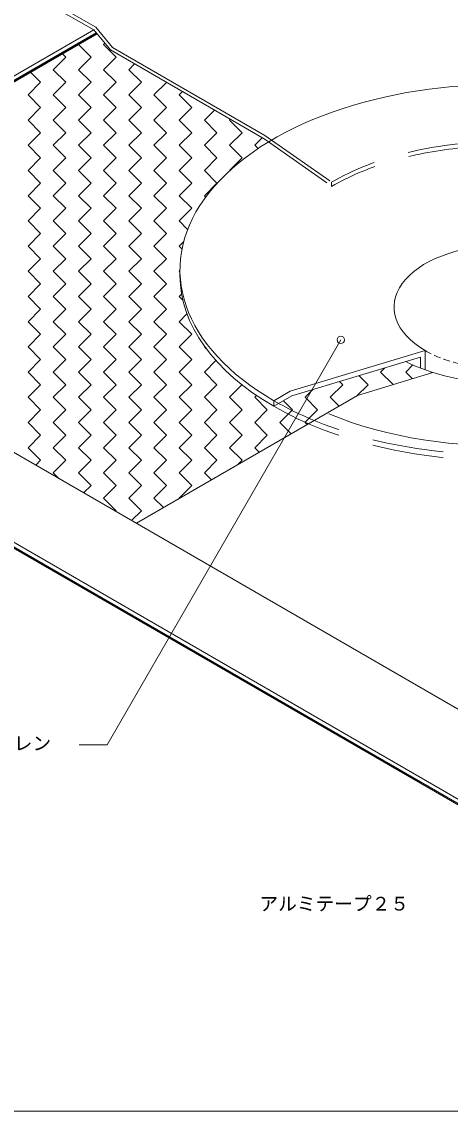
# Model space of a CAD drawing. Units: millimetres, scale not verified. Extents: x -690 to 690, y -477 to 478.
# Drawn here: x -256 to -27, y -477 to 105 of the extents above; entities that cross this region are included whole.
import ezdxf
from ezdxf.enums import TextEntityAlignment as Align

# ---------------------------------------------------------------- set-up
doc = ezdxf.new("R2010")
doc.units = ezdxf.units.MM
doc.header["$LTSCALE"] = 3
doc.linetypes.add('DASHED1', pattern=[1.8, 1.2, -0.6])
doc.linetypes.add('USER1', pattern=[19.05, 12.7, -6.35])
for name, color, linetype, lineweight in [('0-1_WAKU', 7, 'Continuous', 18), ('0-3_KUTAI', 3, 'Continuous', 18), ('0-4_BOUSUI', 1, 'Continuous', 18), ('0-5_MOJI', 7, 'Continuous', 18), ('0-6_HATCH', 9, 'Continuous', 18), ('0-7_KANAMONO', 4, 'Continuous', 18)]:
    doc.layers.add(name, color=color, linetype=linetype, lineweight=lineweight)
doc.styles.add('ＭＳ ゴシック', font='')
doc.styles.get('ＭＳ ゴシック').set_extended_font_data('MS Gothic')

msp = doc.modelspace()

# ---------------------------------------------------------------- linework, layer by layer
at = {"layer": '0-1_WAKU'}
msp.add_lwpolyline([(-689.917, -477.298), (690.083, -477.298), (690.083, 477.702), (-689.917, 477.702)], close=True, dxfattribs=at)
at = {"layer": '0-3_KUTAI'}
for centre, major_axis, start_param, end_param in [((0.083, -43.673), (-76.224, 0), 0.8439043, 2.2976884), ((0.083, -30.481), (-157.749, 0), 0.9498412, 2.3561945)]:
    msp.add_ellipse(centre, major_axis=major_axis, ratio=0.57735, start_param=start_param, end_param=end_param, dxfattribs=at)
at = {"layer": '0-4_BOUSUI'}
for p, q in [((-123.991, 40.845), (-126.397, 42.543)), ((-125.928, 44.279), (-122.39, 41.802))]:
    msp.add_line(p, q, dxfattribs=at)
at = {"layer": '0-4_BOUSUI', "linetype": 'USER1'}
for p, q in [((-123.991, 40.845), (-90.293, 17.078)), ((-122.39, 41.802), (-90.293, 19.331)), ((-90.293, 17.078), (-90.293, 19.331))]:
    msp.add_line(p, q, dxfattribs=at)
at = {"layer": '0-4_BOUSUI'}
for points in [[(-125.928, 44.279), (-207.453, 91.347), (-216.322, 102.17), (-259.42, 126.692), (0.083, 276.516)], [(-126.397, 42.543), (-208.596, 90), (-217.462, 100.819), (-259.42, 124.692)]]:
    msp.add_lwpolyline(points, dxfattribs=at)
at = {"layer": '0-4_BOUSUI', "linetype": 'USER1'}
for centre, start_param, end_param in [((0.083, -32.848), 5.6115148, 8.6393798), ((0.083, -35.101), 0.0152642, 2.3561945)]:
    msp.add_ellipse(centre, major_axis=(127.812, 0), ratio=0.57735, start_param=start_param, end_param=end_param, dxfattribs=at)
at = {"layer": '0-5_MOJI'}
for p in [(-85.313, -64.983), (-225.313, -281.49)]:
    msp.add_line(p, (-210.313, -281.49), dxfattribs=at)
msp.add_circle((-85.313, -64.983), 2, dxfattribs=at)
at = {"layer": '0-6_HATCH'}
for p, q in [((-212.223, 92.923), (-211.546, 93.6)), ((-232.428, 86.188), (-234.199, 87.959)), ((-218.958, 86.188), (-225.659, 92.889)), ((-205.488, 86.188), (-212.223, 92.923)), ((-239.164, 79.453), (-232.428, 86.188)), ((-225.693, 79.453), (-218.958, 86.188)), ((-212.223, 79.453), (-205.488, 86.188)), ((-198.752, 79.453), (-195.669, 82.537)), ((-245.899, 72.718), (-251.279, 78.098)), ((-232.428, 72.718), (-239.164, 79.453)), ((-218.958, 72.718), (-225.693, 79.453)), ((-205.488, 72.718), (-212.223, 79.453)), ((-192.017, 72.718), (-198.752, 79.453)), ((-252.634, 65.983), (-245.899, 72.718)), ((-239.164, 65.983), (-232.428, 72.718)), ((-225.693, 65.983), (-218.958, 72.718)), ((-212.223, 65.983), (-205.488, 72.718)), ((-198.752, 65.983), (-192.017, 72.718)), ((-185.282, 65.983), (-178.589, 72.676)), ((-245.899, 59.247), (-252.634, 65.983)), ((-232.428, 59.247), (-239.164, 65.983)), ((-218.958, 59.247), (-225.693, 65.983)), ((-205.488, 59.247), (-212.223, 65.983)), ((-192.017, 59.247), (-198.752, 65.983)), ((-178.547, 59.247), (-185.282, 65.983)), ((-171.812, 65.983), (-170.049, 67.745)), ((-165.077, 59.247), (-171.812, 65.983)), ((-252.634, 52.512), (-245.899, 59.247)), ((-239.164, 52.512), (-232.428, 59.247)), ((-225.693, 52.512), (-218.958, 59.247)), ((-212.223, 52.512), (-205.488, 59.247)), ((-198.752, 52.512), (-192.017, 59.247)), ((-185.282, 52.512), (-178.547, 59.247)), ((-171.812, 52.512), (-165.077, 59.247)), ((-245.899, 45.777), (-252.634, 52.512)), ((-232.428, 45.777), (-239.164, 52.512)), ((-218.958, 45.777), (-225.693, 52.512)), ((-205.488, 45.777), (-212.223, 52.512)), ((-192.017, 45.777), (-198.752, 52.512)), ((-178.547, 45.777), (-185.282, 52.512)), ((-165.077, 45.777), (-171.812, 52.512)), ((-158.341, 52.512), (-152.97, 57.884)), ((-151.606, 45.777), (-158.341, 52.512)), ((-144.871, 52.512), (-144.43, 52.954)), ((-138.136, 45.777), (-144.871, 52.512)), ((-252.634, 39.042), (-245.899, 45.777)), ((-239.164, 39.042), (-232.428, 45.777)), ((-225.693, 39.042), (-218.958, 45.777)), ((-212.223, 39.042), (-205.488, 45.777)), ((-198.752, 39.042), (-192.017, 45.777)), ((-185.282, 39.042), (-178.547, 45.777)), ((-171.812, 39.042), (-165.077, 45.777)), ((-158.341, 39.042), (-151.606, 45.777)), ((-144.871, 39.042), (-138.136, 45.777)), ((-131.401, 39.042), (-127.35, 43.093)), ((-245.899, 32.307), (-252.634, 39.042)), ((-232.428, 32.307), (-239.164, 39.042)), ((-218.958, 32.307), (-225.693, 39.042)), ((-205.488, 32.307), (-212.223, 39.042)), ((-192.017, 32.307), (-198.752, 39.042)), ((-178.547, 32.307), (-185.282, 39.042)), ((-165.077, 32.307), (-171.812, 39.042)), ((-151.606, 32.307), (-158.341, 39.042)), ((-138.136, 32.307), (-144.871, 39.042)), ((-129.623, 37.265), (-131.401, 39.042)), ((-252.634, 25.571), (-245.899, 32.307)), ((-239.164, 25.571), (-232.428, 32.307)), ((-225.693, 25.571), (-218.958, 32.307)), ((-212.223, 25.571), (-205.488, 32.307)), ((-198.752, 25.571), (-192.017, 32.307)), ((-185.282, 25.571), (-178.547, 32.307)), ((-171.812, 25.571), (-165.077, 32.307)), ((-158.341, 25.571), (-151.606, 32.307)), ((-144.871, 25.571), (-138.136, 32.307)), ((-245.899, 18.836), (-252.634, 25.571)), ((-232.428, 18.836), (-239.164, 25.571)), ((-218.958, 18.836), (-225.693, 25.571)), ((-205.488, 18.836), (-212.223, 25.571)), ((-192.017, 18.836), (-198.752, 25.571)), ((-178.547, 18.836), (-185.282, 25.571)), ((-165.077, 18.836), (-171.812, 25.571)), ((-151.606, 18.836), (-158.341, 25.571)), ((-144.78, 25.48), (-144.871, 25.571)), ((-252.634, 12.101), (-245.899, 18.836)), ((-239.164, 12.101), (-232.428, 18.836)), ((-225.693, 12.101), (-218.958, 18.836)), ((-212.223, 12.101), (-205.488, 18.836)), ((-198.752, 12.101), (-192.017, 18.836)), ((-185.282, 12.101), (-178.547, 18.836)), ((-171.812, 12.101), (-165.077, 18.836)), ((-158.341, 12.101), (-151.606, 18.836)), ((-245.899, 5.366), (-252.634, 12.101)), ((-232.428, 5.366), (-239.164, 12.101)), ((-218.958, 5.366), (-225.693, 12.101)), ((-205.488, 5.366), (-212.223, 12.101)), ((-192.017, 5.366), (-198.752, 12.101)), ((-178.547, 5.366), (-185.282, 12.101)), ((-165.077, 5.366), (-171.812, 12.101)), ((-157.618, 11.378), (-158.341, 12.101)), ((-252.634, -1.369), (-245.899, 5.366)), ((-239.164, -1.369), (-232.428, 5.366)), ((-225.693, -1.369), (-218.958, 5.366)), ((-212.223, -1.369), (-205.488, 5.366)), ((-198.752, -1.369), (-192.017, 5.366)), ((-185.282, -1.369), (-178.547, 5.366)), ((-171.812, -1.369), (-165.077, 5.366)), ((-245.899, -8.104), (-252.634, -1.369)), ((-232.428, -8.104), (-239.164, -1.369)), ((-218.958, -8.104), (-225.693, -1.369)), ((-205.488, -8.104), (-212.223, -1.369)), ((-192.017, -8.104), (-198.752, -1.369)), ((-178.547, -8.104), (-185.282, -1.369)), ((-167.264, -5.917), (-171.812, -1.369)), ((-252.634, -14.84), (-245.899, -8.104)), ((-239.164, -14.84), (-232.428, -8.104)), ((-225.693, -14.84), (-218.958, -8.104)), ((-212.223, -14.84), (-205.488, -8.104)), ((-198.752, -14.84), (-192.017, -8.104)), ((-185.282, -14.84), (-178.547, -8.104)), ((-245.899, -21.575), (-252.634, -14.84)), ((-232.428, -21.575), (-239.164, -14.84)), ((-218.958, -21.575), (-225.693, -14.84)), ((-205.488, -21.575), (-212.223, -14.84)), ((-192.017, -21.575), (-198.752, -14.84)), ((-178.547, -21.575), (-185.282, -14.84)), ((-171.812, -14.84), (-169.382, -12.41)), ((-170.295, -16.357), (-171.812, -14.84)), ((-252.634, -28.31), (-245.899, -21.575)), ((-239.164, -28.31), (-232.428, -21.575)), ((-225.693, -28.31), (-218.958, -21.575)), ((-212.223, -28.31), (-205.488, -21.575)), ((-198.752, -28.31), (-192.017, -21.575)), ((-185.282, -28.31), (-178.547, -21.575)), ((-245.899, -35.045), (-252.634, -28.31)), ((-232.428, -35.045), (-239.164, -28.31)), ((-218.958, -35.045), (-225.693, -28.31)), ((-205.488, -35.045), (-212.223, -28.31)), ((-192.017, -35.045), (-198.752, -28.31)), ((-178.547, -35.045), (-185.282, -28.31)), ((-171.812, -28.31), (-171.381, -27.879)), ((-171.381, -28.741), (-171.812, -28.31)), ((-252.634, -41.78), (-245.899, -35.045)), ((-239.164, -41.78), (-232.428, -35.045)), ((-225.693, -41.78), (-218.958, -35.045)), ((-212.223, -41.78), (-205.488, -35.045)), ((-198.752, -41.78), (-192.017, -35.045)), ((-185.282, -41.78), (-178.547, -35.045)), ((-171.812, -41.78), (-170.505, -40.474)), ((-245.899, -48.516), (-252.634, -41.78)), ((-232.428, -48.516), (-239.164, -41.78)), ((-218.958, -48.516), (-225.693, -41.78)), ((-205.488, -48.516), (-212.223, -41.78)), ((-192.017, -48.516), (-198.752, -41.78)), ((-178.547, -48.516), (-185.282, -41.78)), ((-169.831, -43.761), (-171.812, -41.78)), ((-252.634, -55.251), (-245.899, -48.516)), ((-239.164, -55.251), (-232.428, -48.516)), ((-225.693, -55.251), (-218.958, -48.516)), ((-212.223, -55.251), (-205.488, -48.516)), ((-198.752, -55.251), (-192.017, -48.516)), ((-185.282, -55.251), (-178.547, -48.516)), ((-171.812, -55.251), (-167.631, -51.07)), ((-245.899, -61.986), (-252.634, -55.251)), ((-232.428, -61.986), (-239.164, -55.251)), ((-218.958, -61.986), (-225.693, -55.251)), ((-205.488, -61.986), (-212.223, -55.251)), ((-192.017, -61.986), (-198.752, -55.251)), ((-178.547, -61.986), (-185.282, -55.251)), ((-165.077, -61.986), (-171.812, -55.251)), ((-252.634, -68.721), (-245.899, -61.986)), ((-239.164, -68.721), (-232.428, -61.986)), ((-225.693, -68.721), (-218.958, -61.986)), ((-212.223, -68.721), (-205.488, -61.986)), ((-198.752, -68.721), (-192.017, -61.986)), ((-185.282, -68.721), (-178.547, -61.986)), ((-171.812, -68.721), (-165.077, -61.986)), ((-245.899, -75.456), (-252.634, -68.721)), ((-232.428, -75.456), (-239.164, -68.721)), ((-218.958, -75.456), (-225.693, -68.721)), ((-205.488, -75.456), (-212.223, -68.721)), ((-192.017, -75.456), (-198.752, -68.721)), ((-178.547, -75.456), (-185.282, -68.721)), ((-165.077, -75.456), (-171.812, -68.721)), ((-158.341, -68.721), (-158.185, -68.565)), ((-157.318, -69.745), (-158.341, -68.721)), ((-252.634, -82.192), (-245.899, -75.456)), ((-239.164, -82.192), (-232.428, -75.456)), ((-225.693, -82.192), (-218.958, -75.456)), ((-212.223, -82.192), (-205.488, -75.456)), ((-198.752, -82.192), (-192.017, -75.456)), ((-185.282, -82.192), (-178.547, -75.456)), ((-171.812, -82.192), (-165.077, -75.456)), ((-158.341, -82.192), (-152.166, -76.016)), ((-64.049, -82.192), (-61.791, -79.934)), ((-50.578, -82.192), (-46.771, -78.385)), ((-245.899, -88.927), (-252.634, -82.192)), ((-232.428, -88.927), (-239.164, -82.192)), ((-218.958, -88.927), (-225.693, -82.192)), ((-205.488, -88.927), (-212.223, -82.192)), ((-192.017, -88.927), (-198.752, -82.192)), ((-178.547, -88.927), (-185.282, -82.192)), ((-165.077, -88.927), (-171.812, -82.192)), ((-151.606, -88.927), (-158.341, -82.192)), ((-84.254, -88.927), (-85.97, -87.211)), ((-70.784, -88.927), (-75.616, -84.095)), ((-57.341, -88.899), (-64.049, -82.192)), ((-47.009, -85.761), (-50.578, -82.192)), ((-37.108, -82.192), (-37.029, -82.112)), ((-36.677, -82.622), (-37.108, -82.192)), ((-252.634, -95.662), (-245.899, -88.927)), ((-239.164, -95.662), (-232.428, -88.927)), ((-225.693, -95.662), (-218.958, -88.927)), ((-212.223, -95.662), (-205.488, -88.927)), ((-198.752, -95.662), (-192.017, -88.927)), ((-185.282, -95.662), (-178.547, -88.927)), ((-171.812, -95.662), (-165.077, -88.927)), ((-158.341, -95.662), (-151.606, -88.927)), ((-144.871, -95.662), (-138.212, -89.003)), ((-104.46, -95.662), (-100.33, -91.532)), ((-90.989, -95.662), (-84.254, -88.927)), ((-76.733, -94.876), (-70.784, -88.927)), ((-245.899, -102.397), (-252.634, -95.662)), ((-232.428, -102.397), (-239.164, -95.662)), ((-218.958, -102.397), (-225.693, -95.662)), ((-205.488, -102.397), (-212.223, -95.662)), ((-192.017, -102.397), (-198.752, -95.662)), ((-178.547, -102.397), (-185.282, -95.662)), ((-165.077, -102.397), (-171.812, -95.662)), ((-151.606, -102.397), (-158.341, -95.662)), ((-138.136, -102.397), (-144.871, -95.662)), ((-131.401, -95.662), (-130.426, -94.687)), ((-124.665, -102.397), (-131.401, -95.662)), ((-111.195, -102.397), (-116.057, -97.535)), ((-97.725, -102.397), (-104.46, -95.662)), ((-86.268, -100.384), (-90.989, -95.662)), ((-252.634, -109.132), (-245.899, -102.397)), ((-239.164, -109.132), (-232.428, -102.397)), ((-225.693, -109.132), (-218.958, -102.397)), ((-212.223, -109.132), (-205.488, -102.397)), ((-198.752, -109.132), (-192.017, -102.397)), ((-185.282, -109.132), (-178.547, -102.397)), ((-171.812, -109.132), (-165.077, -102.397)), ((-158.341, -109.132), (-151.606, -102.397)), ((-144.871, -109.132), (-138.136, -102.397)), ((-131.401, -109.132), (-124.665, -102.397)), ((-117.93, -109.132), (-113.459, -104.661)), ((-113.459, -104.661), (-111.462, -102.664)), ((-111.462, -102.664), (-111.195, -102.397)), ((-102.243, -106.915), (-97.725, -102.397)), ((-245.899, -115.868), (-252.634, -109.132)), ((-232.428, -115.868), (-239.164, -109.132)), ((-218.958, -115.868), (-225.693, -109.132)), ((-205.488, -115.868), (-212.223, -109.132)), ((-192.017, -115.868), (-198.752, -109.132)), ((-178.547, -115.868), (-185.282, -109.132)), ((-165.077, -115.868), (-171.812, -109.132)), ((-151.606, -115.868), (-158.341, -109.132)), ((-138.136, -115.868), (-144.871, -109.132)), ((-124.665, -115.868), (-131.401, -109.132)), ((-111.883, -115.179), (-117.93, -109.132)), ((-104.46, -109.132), (-104.331, -109.004)), ((-103.345, -110.247), (-104.46, -109.132)), ((-104.331, -109.004), (-102.243, -106.915)), ((-252.634, -122.603), (-245.899, -115.868)), ((-239.164, -122.603), (-232.428, -115.868)), ((-225.693, -122.603), (-218.958, -115.868)), ((-212.223, -122.603), (-205.488, -115.868)), ((-198.752, -122.603), (-192.017, -115.868)), ((-185.282, -122.603), (-178.547, -115.868)), ((-171.812, -122.603), (-165.077, -115.868)), ((-158.341, -122.603), (-151.606, -115.868)), ((-144.871, -122.603), (-138.136, -115.868)), ((-131.401, -122.603), (-124.665, -115.868)), ((-245.899, -129.338), (-252.634, -122.603)), ((-232.428, -129.338), (-239.164, -122.603)), ((-218.958, -129.338), (-225.693, -122.603)), ((-205.488, -129.338), (-212.223, -122.603)), ((-192.017, -129.338), (-198.752, -122.603)), ((-178.547, -129.338), (-185.282, -122.603)), ((-165.077, -129.338), (-171.812, -122.603)), ((-151.606, -129.338), (-158.341, -122.603)), ((-138.136, -129.338), (-144.871, -122.603)), ((-128.96, -125.043), (-131.401, -122.603)), ((-248.516, -131.955), (-245.899, -129.338)), ((-239.164, -136.073), (-232.428, -129.338)), ((-225.693, -136.073), (-218.958, -129.338)), ((-212.223, -136.073), (-205.488, -129.338)), ((-198.752, -136.073), (-192.017, -129.338)), ((-185.282, -136.073), (-178.547, -129.338)), ((-171.812, -136.073), (-165.077, -129.338)), ((-158.341, -136.073), (-151.606, -129.338)), ((-140.515, -131.717), (-138.136, -129.338)), ((-236.131, -139.106), (-239.164, -136.073)), ((-218.958, -142.808), (-225.693, -136.073)), ((-205.488, -142.808), (-212.223, -136.073)), ((-192.017, -142.808), (-198.752, -136.073)), ((-178.547, -142.808), (-185.282, -136.073)), ((-165.077, -142.808), (-171.812, -136.073)), ((-154.576, -139.839), (-158.341, -136.073)), ((-222.896, -146.747), (-218.958, -142.808)), ((-212.223, -149.544), (-205.488, -142.808)), ((-198.752, -149.544), (-192.017, -142.808)), ((-185.282, -149.544), (-178.547, -142.808)), ((-171.812, -149.544), (-165.077, -142.808)), ((-205.488, -156.279), (-212.223, -149.544)), ((-192.017, -156.279), (-198.752, -149.544)), ((-180.191, -154.635), (-185.282, -149.544)), ((-171.653, -149.703), (-171.812, -149.544)), ((-205.817, -156.608), (-205.488, -156.279)), ((-197.277, -161.538), (-192.017, -156.279))]:
    msp.add_line(p, q, dxfattribs=at)
at = {"layer": '0-7_KANAMONO'}
for p, q in [((-434.577, -24.533), (-217.462, 100.819)), ((-432.499, -25.733), (-216.127, 99.19)), ((-432.239, -25.883), (-215.96, 98.986)), ((-420.062, -19.349), (-215.684, 98.649)), ((-519.532, -25.981), (0.083, -325.981)), ((-519.227, -26.954), (0.388, -326.954)), ((-518.493, -24.181), (1.123, -324.181)), ((-171.381, -27.481), (-171.381, -30.481)), ((-421.933, -31.833), (43.08, -300.308)), ((-398.288, -96.281), (-43.218, -301.281)), ((-121.16, -97.481), (-121.16, -100.481))]:
    msp.add_line(p, q, dxfattribs=at)
for points in [[(-121.16, -97.481), (-112.5, -92.481), (-40.143, -70.706), (-40.143, -81.053)], [(-121.16, -100.481), (-111.462, -94.882), (-42.742, -74.201), (-42.742, -80.079)], [(-194.709, -163.02), (-76.421, -94.696), (-36.034, -82.427)]]:
    msp.add_lwpolyline(points, dxfattribs=at)
for centre, major_axis, start_param, end_param in [((0.083, -27.481), (171.464, 0), 1.5707963, 3.9269916), ((0.083, -47.481), (56.889, 0), 5.4977871, 10.2101761), ((0.083, -30.481), (171.464, 0), 3.1415927, 3.9269908)]:
    msp.add_ellipse(centre, major_axis=major_axis, ratio=0.57735, start_param=start_param, end_param=end_param, dxfattribs=at)
at = {"layer": '0-7_KANAMONO', "linetype": 'DASHED1'}
msp.add_ellipse((0.083, -47.481), major_axis=(56.889, 0), ratio=0.57735, start_param=3.9269908, end_param=5.4977871, dxfattribs=at)
at = {"layer": '0-7_KANAMONO', "linetype": 'USER1'}
for centre, end_param in [((0.083, -27.481), 5.4977863), ((0.083, -30.481), 5.4977871)]:
    msp.add_ellipse(centre, major_axis=(171.464, 0), ratio=0.57735, start_param=3.9269916, end_param=end_param, dxfattribs=at)

# ---------------------------------------------------------------- texts
at = {"layer": '0-5_MOJI', "style": 'ＭＳ ゴシック'}
for s, p in [('ＶＴドレン', (-290.288, -286.49)), ('アルミテープ２５', (-128.848, -372.234))]:
    msp.add_text(s, height=7.331, dxfattribs=at).set_placement(p, align=Align.BOTTOM_LEFT)

doc.saveas('drawing.dxf')
